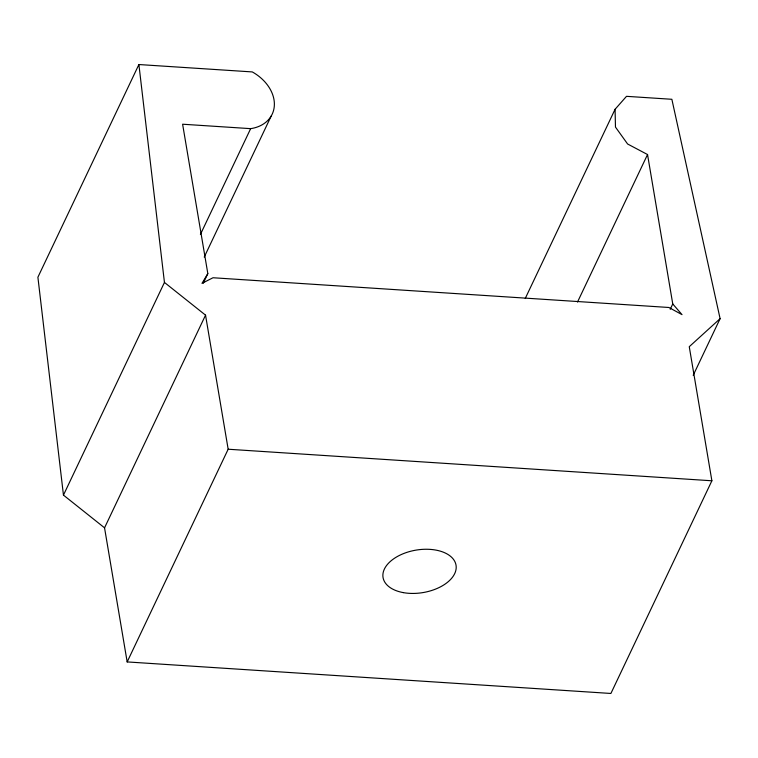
<?xml version="1.0" encoding="UTF-8"?>
<svg xmlns="http://www.w3.org/2000/svg" width="758" height="758" viewBox="0 0 758 758"><rect width="100%" height="100%" fill="white"/><g stroke="black" fill="none" stroke-linecap="round" stroke-linejoin="round"><path stroke-width="1.14" d="M200.406 234.459L250.652 128.652A39.549 29.799 25.4 0 0 274.368 104.898A39.549 29.799 25.4 0 0 252.291 71.925L138.894 64.534L37.9 277.22L63.454 495.116L104.547 527.833L127.173 661.923L610.901 693.466L711.885 480.78L689.259 346.7L720.1 318.663L671.863 99.289L626.506 96.332L615.07 109.304L525.237 298.481M63.454 495.116L164.448 282.431L138.894 64.534M204.224 257.095L271.212 116.012M203.258 283.236L207.825 273.619L182.612 124.217L250.652 128.652M104.547 527.833L205.541 315.148L164.448 282.431M127.173 661.923L228.167 449.229L205.541 315.148M577.511 302.035L647.54 154.537L627.605 143.992L615.477 127.098L615.07 109.304M670.214 309.292L672.753 303.949L647.54 154.537M693.2 375.314L720.1 318.663M207.825 273.619L202.007 283.331L213.007 277.75L668.869 307.483L682.02 314.636L672.753 303.949M228.167 449.229L711.885 480.78M403.218 592.604A37.009 21.518 -9.6 0 0 456.136 565.951A37.009 21.518 -9.6 0 0 399.258 555.5A37.009 21.518 -9.6 0 0 403.218 592.604"/></g></svg>
